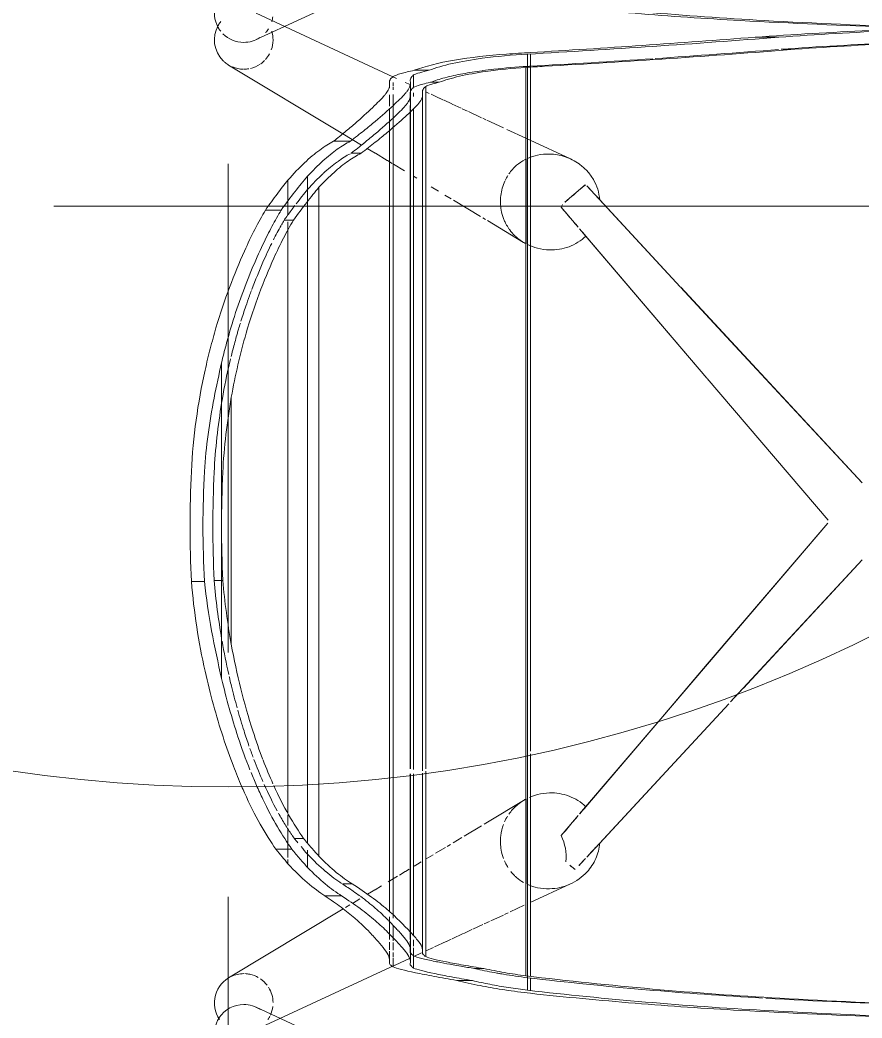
# Model space of a CAD drawing. Header units: millimetres. Extents: x 81566 to 292854, y -8553 to 29000.
# Drawn here: x 106443.8 to 106788.2, y 18263.5 to 18671.8 of the extents above; entities that cross this region are included whole.
import ezdxf

# ---------------------------------------------------------------- set-up
doc = ezdxf.new("R2010")
doc.units = ezdxf.units.MM
doc.linetypes.add('ADSK_Штрих_ш2 п1', pattern=[300, 200, -100])
doc.layers.add('A-DETL-1', color=7, linetype='ADSK_Штрих_ш2 п1', lineweight=9)
doc.layers.add('I-FURN-IDEN', color=7, linetype='Continuous', lineweight=9)
doc.layers.add('I-FURN-1', color=9, linetype='Continuous', lineweight=9, true_color=0x808080)

# ---------------------------------------------------------------- blocks, each defined once
blk = doc.blocks.new('Chair_IconsOfDenmark_NamNam_WoodChair - 1_186-V140-План расстановки мебели и оборудования 2 этажа в осях 23-33')
at = {"layer": 'I-FURN-1'}
blk.add_line((31.75, 192.92), (5.47, 249.64), dxfattribs=at)
for start, end in [(25.0917, 119.1056), (135, 180), (119.1056, 128.4027), (180, 213.0242), (228.0907, 237.5911), (252.7785, 262.9377)]:
    blk.add_arc((16.35, 254.69), 12, start, end, dxfattribs=at)
for points in [[(21.57, 138.6), (19.72, 122.58), (16.5, 90.43), (14.21, 58.09), (13.31, 41.87)], [(13.31, 51.62), (14.1, 65.99), (16.06, 94.68), (18.76, 123.2), (20.29, 137.42)]]:
    blk.add_open_spline(points, degree=3, dxfattribs=at)
for points, knots in [([(10.02, -32.89), (10.18, -25.76), (10.92, 2.47), (12.14, 30.63), (13.31, 51.62)], [0.3309134, 0.3309134, 0.3309134, 0.3309134, 0.5, 1, 1, 1, 1]), ([(13.31, 41.87), (12.14, 21.01), (10.92, -7), (10.17, -35.08), (10.02, -42.19)], [0, 0, 0, 0, 0.5, 0.6695095, 0.6695095, 0.6695095, 0.6695095])]:
    blk.add_open_spline(points, degree=3, knots=knots, dxfattribs=at)
blk = doc.blocks.new('Chair_IconsOfDenmark_NamNam_WoodChair - 1_186-V141-План расстановки мебели и оборудования 2 этажа в осях 23-33')
at = {"layer": 'I-FURN-1'}
for p, q in [((188.81, 270.72), (188.81, 276.1)), ((189.26, 266.79), (189.26, 263.25)), ((165.38, 263.74), (149.05, 263.74)), ((261.79, 263.74), (165.38, 263.74)), ((261.79, 263.74), (165.38, 263.74)), ((278.31, 263.74), (261.79, 263.74)), ((26.64, 260.87), (54.83, 214)), ((264.14, 259.78), (163.1, 259.78)), ((371.99, 214.14), (400.09, 260.87)), ((31.75, 192.92), (5.47, 249.64)), ((421.27, 249.64), (395.33, 193.66)), ((340.75, 239.38), (340.75, 245.82)), ((79.27, 234.97), (79.27, 241.51)), ((336.59, 238.17), (336.59, 234.38)), ((75.1, 236.61), (73.3, 236.61)), ((87.82, 236.61), (75.9, 236.61)), ((83.69, 234.02), (83.69, 230.18)), ((93.38, 236.61), (89.01, 236.61)), ((106.47, 236.61), (93.87, 236.61)), ((335.95, 236.61), (106.47, 236.61)), ((353.01, 236.61), (338.72, 236.61)), ((77.21, 228.61), (71.82, 228.61)), ((78.88, 228.61), (77.21, 228.61)), ((78.88, 228.61), (77.21, 228.61)), ((107.04, 228.61), (81.81, 228.61)), ((107.04, 228.61), (81.81, 228.61)), ((349.14, 228.61), (107.04, 228.61)), ((349.14, 228.61), (107.04, 228.61)), ((354.59, 228.61), (349.14, 228.61)), ((60.16, 214.64), (60.16, 221.48)), ((107.38, 223.91), (76.35, 223.91)), ((350.06, 223.91), (107.38, 223.91)), ((368.9, 211.03), (368.9, 217.96)), ((55.38, 213.09), (56.48, 211.26)), ((65.06, 214.31), (65.06, 210.29)), ((367.37, 206.47), (371.99, 214.14)), ((57.11, 210.2), (58.94, 207.17)), ((363.99, 206.68), (363.99, 210.74)), ((60.8, 204.07), (61.76, 202.48)), ((61.78, 202.44), (62.57, 201.12)), ((62.68, 200.94), (64.25, 198.33)), ((361.1, 196.04), (363.98, 200.83)), ((364.05, 200.95), (365.97, 204.14)), ((32.96, 193.59), (31.12, 193.59)), ((32.76, 190.73), (31.86, 192.68)), ((35.34, 195.1), (32.83, 195.1)), ((34.78, 193.59), (32.96, 193.59)), ((37.05, 193.59), (35.22, 193.59)), ((37.58, 195.1), (35.34, 195.1)), ((41.13, 193.59), (37.96, 193.59)), ((41.21, 195.1), (38.1, 195.1)), ((48.1, 193.59), (41.72, 193.59)), ((50.14, 195.1), (42.28, 195.1)), ((51.56, 195.1), (50.14, 195.1)), ((52.37, 193.59), (51.02, 193.59)), ((109.55, 193.59), (52.45, 193.59)), ((109.44, 195.1), (53.8, 195.1)), ((65.91, 195.58), (68.17, 191.81)), ((377.09, 195.1), (109.44, 195.1)), ((378.4, 193.59), (109.55, 193.59)), ((356.8, 188.9), (359.56, 193.48)), ((359.84, 193.94), (360.99, 195.86)), ((382.16, 195.1), (377.09, 195.1)), ((388.01, 193.59), (378.4, 193.59)), ((387.89, 195.1), (383.31, 195.1)), ((391.21, 193.59), (389.93, 193.59)), ((393.12, 195.1), (390.75, 195.1)), ((392.97, 193.59), (391.58, 193.59)), ((395.33, 193.66), (394.62, 192.13)), ((34.57, 186.84), (32.76, 190.73)), ((68.65, 191.02), (70.09, 188.62)), ((70.14, 188.54), (71.08, 186.98)), ((393, 188.63), (392.08, 186.65)), ((37.4, 185.19), (30.6, 185.19)), ((33.1, 186.5), (43.37, 186.5)), ((36.81, 182), (35.34, 185.16)), ((35.63, 185.19), (37.4, 185.19)), ((39.68, 186.6), (37.29, 186.6)), ((37.4, 185.19), (38.9, 185.19)), ((38.9, 185.19), (37.4, 185.19)), ((39.57, 185.19), (42.24, 185.19)), ((42.24, 185.19), (39.57, 185.19)), ((41.58, 186.6), (39.68, 186.6)), ((110.05, 186.6), (42.36, 186.6)), ((43.5, 186.5), (110.05, 186.5)), ((43.86, 185.19), (110.15, 185.19)), ((110.15, 185.19), (43.86, 185.19)), ((72.32, 184.91), (73.09, 183.64)), ((111.9, 185.19), (382.27, 185.19)), ((382.27, 185.19), (111.9, 185.19)), ((112.09, 186.5), (382.24, 186.5)), ((383.55, 186.6), (112.1, 186.6)), ((353.81, 183.92), (354.58, 185.19)), ((382.6, 186.5), (392.79, 186.5)), ((386.52, 186.6), (384.89, 186.6)), ((388.82, 186.6), (386.52, 186.6)), ((387.24, 185.19), (388.67, 185.19)), ((388.67, 185.19), (387.24, 185.19)), ((396.02, 185.19), (390.99, 185.19)), ((397.95, 178.82), (397.95, 184.92)), ((111.19, 180.26), (35.32, 180.26)), ((39.08, 177.09), (37.62, 180.24)), ((37.77, 181.5), (110.41, 181.5)), ((73.12, 183.59), (74.03, 182.07)), ((75.27, 180.01), (76.96, 177.2)), ((111.37, 181.5), (388.18, 181.5)), ((391.35, 180.26), (112.2, 180.26)), ((389.12, 180.26), (388.49, 178.9)), ((41.5, 171.87), (39.31, 176.59)), ((77.57, 176.2), (79.98, 172.19)), ((348.46, 175.01), (350.23, 177.97)), ((388.11, 178.08), (386.57, 174.76)), ((393.02, 178.32), (393.02, 174.72)), ((42.47, 169.77), (41.55, 171.75)), ((345.33, 169.82), (346.9, 172.43)), ((385.65, 172.76), (384.17, 169.57)), ((386.53, 174.67), (385.77, 173.03)), ((25.53, 161.18), (25.53, 167.51)), ((44.71, 164.94), (42.61, 169.46)), ((80.39, 171.51), (81.23, 170.11)), ((81.87, 169.04), (84.03, 165.45)), ((338.11, 157.82), (344.75, 168.85)), ((384.07, 169.37), (382.4, 165.76)), ((46.34, 161.42), (44.82, 164.71)), ((84.59, 164.52), (88.83, 157.47)), ((382.2, 165.33), (381.18, 163.12)), ((30.44, 160.25), (30.44, 156.95)), ((48.41, 156.95), (46.56, 160.95)), ((381.02, 162.77), (378.52, 157.38)), ((30.44, 156.95), (30.44, 156.41)), ((49.7, 154.18), (48.68, 156.37)), ((89.54, 156.28), (90.32, 154.99)), ((336.87, 155.75), (337.59, 156.95)), ((377.51, 155.21), (374.38, 148.46)), ((378.31, 156.92), (377.72, 155.66)), ((52.33, 148.49), (49.99, 153.55)), ((90.32, 154.99), (99.21, 140.2)), ((327.52, 140.2), (336.42, 155)), ((53.26, 146.49), (52.57, 147.98)), ((373.72, 147.02), (370.14, 139.3)), ((56.3, 139.92), (53.61, 145.73)), ((118.94, 139.28), (27.46, 139.28)), ((65.06, 139.11), (99.83, 139.11)), ((399.13, 139.28), (118.94, 139.28)), ((326.9, 139.11), (361.67, 139.11)), ((370.01, 139.01), (369.31, 137.49)), ((26.55, 137.42), (21.45, 137.42)), ((27.39, 138.6), (21.57, 138.6)), ((64.5, 137.42), (27.27, 137.42)), ((119.09, 138.6), (27.39, 138.6)), ((119.09, 138.6), (27.39, 138.6)), ((65.08, 120.97), (57.42, 137.52)), ((118.21, 137.42), (64.5, 137.42)), ((399.17, 138.6), (119.09, 138.6)), ((399.17, 138.6), (119.09, 138.6)), ((362.23, 137.42), (119.35, 137.42)), ((369.31, 137.49), (361.65, 120.97)), ((399.24, 137.42), (362.23, 137.42)), ((404.56, 138.6), (399.17, 138.6)), ((404.63, 137.42), (399.24, 137.42)), ((399.54, 138.6), (399.58, 137.79)), ((84.8, 124.86), (92.98, 117.88)), ((333.75, 117.88), (341.94, 124.86)), ((343.94, 123.33), (351.06, 114.98)), ((70.9, 119.13), (72.78, 121.34)), ((75.41, 114.95), (72.57, 117.58)), ((138.74, 56.32), (76.04, 114.37)), ((93.69, 117.28), (132.62, 84.08)), ((96.65, 114.75), (132.59, 84.1)), ((271.99, 65.2), (333.04, 117.28)), ((271.99, 65.2), (330.08, 114.75)), ((350.69, 114.37), (309.38, 76.12)), ((138.73, 56.32), (81.75, 109.08)), ((344.98, 109.08), (309.41, 76.15)), ((132.62, 84.08), (212.68, 15.79)), ((309.2, 75.95), (229.1, 1.78)), ((213.87, 15.63), (271.83, 65.07)), ((213.87, 15.63), (271.83, 65.07)), ((145.18, 50.35), (139.59, 55.53)), ((145.19, 50.34), (140.31, 54.86)), ((197.64, 1.78), (145.19, 50.34)), ((197.64, 1.78), (145.2, 50.33)), ((411.49, 35.83), (411.49, 45.54)), ((406.53, 34.89), (406.53, 29.21))]:
    blk.add_line(p, q, dxfattribs=at)
at = {"layer": 'I-FURN-1', "flags": 128}
for points in [[(132.59, 84.1), (154.9, 65.07), (212.68, 15.79)], [(309.23, 75.97), (287.14, 55.53), (229.1, 1.78)]]:
    blk.add_lwpolyline(points, dxfattribs=at)
at = {"layer": 'I-FURN-1'}
for centre, radius, start, end in [((16.35, 254.69), 12, 25.0917, 124.2959), ((410.38, 254.69), 12, 60.8944, 135), ((410.38, 254.69), 12, 140.6992, 148.9747), ((410.38, 254.69), 12, 135, 140.6992), ((410.38, 254.69), 12, 51.5535, 60.8944), ((16.35, 254.69), 12, 0, 25.0917), ((410.38, 254.69), 12, 157.4126, 179.0711), ((16.35, 254.69), 12, 347.8882, 357.8557), ((410.38, 254.69), 12, 180, 190.2406), ((16.35, 254.69), 12, 330.2063, 347.3289), ((410.38, 254.69), 12, 193.2652, 213.8914), ((16.35, 254.69), 12, 307.2529, 325.2136), ((410.38, 254.69), 12, 215.6118, 225), ((410.38, 254.69), 12, 227.7598, 241.4145), ((16.35, 254.69), 12, 235.7041, 242.2413), ((16.35, 254.69), 12, 245.3134, 262.9377), ((16.35, 254.69), 12, 270.6963, 302.3007), ((410.38, 254.69), 12, 249.8446, 269.42), ((410.38, 254.69), 12, 270, 287.2215), ((76.28, 141.71), 18.88, 263.5474, 296.819), ((350.45, 141.71), 18.88, 243.181, 247.0118)]:
    blk.add_arc(centre, radius, start, end, dxfattribs=at)
for points in [[(152.06, 270.48), (158.03, 271.8), (170.13, 274.11), (182.53, 275.59), (188.81, 276.1)], [(188.81, 276.1), (196.32, 276.44), (211.32, 276.79), (226.32, 276.44), (233.81, 276.1)], [(233.81, 276.1), (240.92, 275.77), (254.94, 274.46), (268.57, 271.96), (275.29, 270.48)], [(125.2, 263.16), (129.49, 264.53), (138.25, 267.16), (147.4, 269.44), (152.06, 270.48)], [(188.81, 270.72), (181.99, 270.04), (168.54, 268.05), (155.48, 265.17), (149.05, 263.74)], [(233.81, 270.72), (226.32, 271.14), (211.32, 271.57), (196.32, 271.14), (188.81, 270.72)], [(278.31, 263.74), (273.54, 264.81), (263.88, 266.93), (248.96, 269.45), (238.89, 270.43), (233.81, 270.72)], [(275.29, 270.48), (278.25, 269.82), (284.08, 268.42), (289.76, 266.85), (292.56, 266.03)], [(165.38, 263.74), (169.3, 264.38), (177.21, 265.57), (185.23, 266.45), (189.26, 266.79)], [(189.26, 266.79), (196.63, 267.14), (211.37, 267.5), (226.11, 267.13), (233.49, 266.78)], [(233.49, 266.78), (238.27, 266.56), (247.78, 265.78), (257.14, 264.47), (261.79, 263.74)], [(292.56, 266.03), (298.36, 264.33), (309.4, 260.59), (319.28, 256.47), (323.94, 254.4)], [(149.05, 263.74), (144.92, 262.77), (136.82, 260.67), (129.02, 258.29), (125.2, 257.04)], [(150.77, 260.84), (155.22, 261.85), (159.76, 262.76), (164.37, 263.57)], [(189.26, 263.25), (184.83, 262.88), (176.04, 261.9), (167.39, 260.52), (163.1, 259.78)], [(233.49, 263.25), (226.11, 263.59), (211.37, 263.95), (196.63, 263.6), (189.26, 263.25)], [(264.14, 259.78), (259.11, 260.63), (248.98, 262.13), (238.68, 263), (233.49, 263.25)], [(261.79, 263.74), (266.74, 262.92), (271.6, 261.97), (276.36, 260.89)], [(292.56, 259.95), (290.24, 260.63), (285.54, 261.96), (280.74, 263.17), (278.31, 263.74)], [(163.1, 259.78), (156.88, 258.67), (144.76, 256.03), (133.25, 252.73), (127.65, 250.96)], [(137.09, 257.37), (140.03, 258.19), (143, 258.97), (146.01, 259.71)], [(146.01, 259.71), (146.9, 259.93), (147.79, 260.14), (148.69, 260.35)], [(148.69, 260.35), (149.1, 260.45), (149.51, 260.55), (149.92, 260.64)], [(290.35, 253.71), (286.15, 254.92), (277.57, 257.16), (268.67, 258.99), (264.14, 259.78)], [(276.36, 260.89), (277.54, 260.62), (278.71, 260.34), (279.88, 260.06)], [(280.89, 259.82), (282.09, 259.52), (283.28, 259.22), (284.47, 258.91)], [(284.47, 258.91), (286.45, 258.39), (288.41, 257.85), (290.35, 257.3)], [(290.35, 257.3), (290.9, 257.14), (291.45, 256.98), (292, 256.82)], [(326.66, 246.84), (323.36, 248.4), (316.43, 251.51), (304.97, 256), (296.8, 258.69), (292.56, 259.95)], [(79.27, 241.51), (82.28, 243.64), (89.14, 247.99), (97.68, 252.3), (102.38, 254.4)], [(102.38, 254.4), (103.24, 254.79), (104.12, 255.17), (105.01, 255.56)], [(125.2, 257.04), (120.48, 255.51), (115.99, 253.86), (111.74, 252.14)], [(121.47, 252.53), (123.48, 253.23), (125.54, 253.91), (127.65, 254.57)], [(127.65, 254.57), (129.06, 255.01), (130.47, 255.44), (131.89, 255.87)], [(131.89, 255.87), (133.28, 256.28), (134.69, 256.69), (136.1, 257.09)], [(321.02, 242.4), (316.48, 244.43), (306.83, 248.46), (296.03, 252.07), (290.35, 253.71)], [(292, 256.82), (292.85, 256.57), (293.7, 256.32), (294.53, 256.06)], [(295.33, 255.81), (297.39, 255.17), (299.41, 254.51), (301.39, 253.83)], [(301.39, 253.83), (302.82, 253.34), (304.22, 252.85), (305.6, 252.34)], [(323.94, 254.4), (327.08, 253), (333.02, 250.15), (338.29, 247.26), (340.75, 245.82)], [(105.38, 249.46), (103.42, 248.59), (101.52, 247.72), (99.67, 246.84)], [(110.68, 251.71), (108.87, 250.97), (107.1, 250.21), (105.38, 249.46)], [(106.95, 246.84), (109.83, 248.09), (112.83, 249.32), (115.95, 250.51)], [(127.65, 250.96), (123.57, 249.67), (119.66, 248.29), (115.94, 246.85)], [(116.85, 250.85), (117.62, 251.14), (118.4, 251.43), (119.19, 251.71)], [(119.19, 251.71), (119.59, 251.86), (120, 252.01), (120.41, 252.15)], [(305.6, 252.34), (306.34, 252.07), (307.07, 251.8), (307.79, 251.53)], [(308.31, 251.34), (312.16, 249.88), (315.84, 248.37), (319.37, 246.84)], [(99.67, 246.84), (95.58, 244.9), (88.09, 240.93), (81.98, 236.94), (79.27, 234.97)], [(94.93, 240.99), (98.21, 242.78), (101.79, 244.55), (105.67, 246.28)], [(115.71, 246.76), (112.32, 245.45), (109.09, 244.09), (106, 242.72)], [(319.37, 246.84), (322.08, 245.67), (324.66, 244.47), (327.12, 243.25)], [(340.75, 239.38), (338.65, 240.63), (334.2, 243.14), (329.26, 245.62), (326.66, 246.84)], [(340.75, 245.82), (343.08, 244.18), (347.45, 240.98), (351.25, 238.02), (353.01, 236.61)], [(73.3, 236.61), (74.22, 237.38), (76.13, 238.98), (78.19, 240.66), (79.27, 241.51)], [(105.29, 242.4), (100.92, 240.42), (92.95, 236.35), (86.52, 232.22), (83.69, 230.18)], [(336.59, 234.38), (334.3, 235.73), (329.41, 238.44), (323.92, 241.1), (321.02, 242.4)], [(328.52, 242.56), (330.58, 241.52), (332.54, 240.47), (334.41, 239.42)], [(85.19, 235.07), (86.51, 235.97), (87.9, 236.87), (89.37, 237.78)], [(89.37, 237.78), (90.84, 238.68), (92.39, 239.59), (94.02, 240.49)], [(334.67, 239.28), (335.32, 238.91), (335.96, 238.54), (336.59, 238.17)], [(336.59, 238.17), (337.96, 237.2), (339.27, 236.25), (340.54, 235.31)], [(354.59, 228.61), (352.65, 230.25), (348.42, 233.7), (343.43, 237.44), (340.75, 239.38)], [(60.16, 221.48), (61.59, 223.75), (65.21, 228.56), (70.35, 233.85), (73.3, 236.61)], [(79.27, 234.97), (77.9, 233.85), (75.28, 231.66), (72.93, 229.61), (71.82, 228.61)], [(81.82, 232.51), (82.43, 233), (83.05, 233.51), (83.69, 234.02)], [(83.69, 234.02), (84.12, 234.33), (84.55, 234.63), (85, 234.94)], [(350.06, 223.91), (348.18, 225.51), (344.05, 228.87), (339.2, 232.5), (336.59, 234.38)], [(340.54, 235.31), (341.24, 234.79), (341.92, 234.28), (342.58, 233.78)], [(343.33, 233.21), (345.42, 231.62), (347.36, 230.08), (349.14, 228.61)], [(353.01, 236.61), (355.65, 234.29), (360.33, 229.8), (365.59, 223.52), (367.99, 219.75), (368.9, 217.96)], [(83.69, 230.18), (82.33, 229.07), (79.76, 226.92), (77.44, 224.89), (76.35, 223.91)], [(77.21, 228.61), (78.19, 229.46), (79.22, 230.34), (80.3, 231.25)], [(71.82, 228.61), (69.24, 226.09), (64.72, 221.22), (61.47, 216.76), (60.16, 214.64)], [(70.19, 221.23), (72.2, 223.6), (74.54, 226.06), (77.21, 228.61)], [(349.14, 228.61), (351.56, 226.44), (353.71, 224.33), (355.6, 222.29)], [(368.9, 211.03), (368.05, 212.74), (365.85, 216.34), (361.11, 222.24), (356.93, 226.45), (354.59, 228.61)], [(51.05, 209.28), (52.49, 210.94), (55.45, 214.64), (58.56, 219.08), (60.16, 221.48)], [(76.35, 223.91), (73.86, 221.46), (69.48, 216.73), (66.33, 212.37), (65.06, 210.29)], [(65.27, 214.65), (66.58, 216.71), (68.19, 218.88), (70.11, 221.14)], [(363.99, 206.68), (363.16, 208.36), (361.02, 211.9), (356.41, 217.69), (352.34, 221.79), (350.06, 223.91)], [(355.68, 222.2), (357.54, 220.19), (359.13, 218.25), (360.49, 216.38)], [(368.9, 217.96), (370.21, 216.31), (372.72, 213.21), (374.99, 210.52), (376.08, 209.28)], [(60.16, 214.64), (58.39, 211.91), (54.94, 206.89), (51.68, 202.78), (50.1, 200.94)], [(62.07, 209.87), (63.05, 211.28), (64.04, 212.76), (65.06, 214.31)], [(360.62, 216.21), (361.91, 214.42), (362.98, 212.71), (363.82, 211.08)], [(45.24, 203.16), (46.17, 204.05), (48.08, 205.97), (50.05, 208.14), (51.05, 209.28)], [(65.06, 210.29), (63.22, 207.44), (59.65, 202.21), (56.28, 197.93), (54.64, 196.04)], [(60.13, 207.17), (60.77, 208.04), (61.41, 208.94), (62.07, 209.87)], [(363.99, 210.74), (365.44, 208.88), (366.82, 207.14), (368.13, 205.52)], [(377.02, 200.94), (375.82, 202.36), (373.26, 205.46), (370.4, 209.09), (368.9, 211.03)], [(376.08, 209.28), (378.5, 206.49), (382.87, 201.65), (386.27, 198.35), (387.72, 197.09)], [(55.2, 200.94), (56.75, 202.74), (58.35, 204.75), (59.99, 206.98)], [(372.48, 196.04), (371.23, 197.52), (368.56, 200.78), (365.57, 204.62), (363.99, 206.68)], [(368.17, 205.47), (369.49, 203.83), (370.75, 202.32), (371.93, 200.94)], [(38.29, 197.09), (39.26, 197.83), (41.39, 199.59), (43.89, 201.88), (45.24, 203.16)], [(50.1, 200.94), (49.26, 199.98), (47.62, 198.15), (46.02, 196.49), (45.24, 195.71)], [(52.67, 198.12), (53.5, 199.02), (54.34, 199.96), (55.2, 200.94)], [(371.93, 200.94), (374.33, 198.12), (378.64, 193.23), (381.97, 189.89), (383.38, 188.62)], [(388.42, 188.62), (387.01, 189.89), (383.71, 193.23), (379.42, 198.12), (377.02, 200.94)], [(33.06, 195.07), (33.72, 194.92), (35.26, 195.1), (37.21, 196.26), (38.29, 197.09)], [(54.64, 196.04), (53.87, 195.15), (52.35, 193.45), (50.87, 191.9), (50.14, 191.16)], [(50.29, 195.67), (51.06, 196.44), (51.84, 197.24), (52.64, 198.09)], [(383.78, 183.64), (382.4, 184.92), (379.13, 188.28), (374.86, 193.2), (372.48, 196.04)], [(387.72, 197.09), (388.02, 196.83), (388.61, 196.36), (389.15, 195.99), (389.42, 195.82)], [(31.12, 193.59), (31.28, 193.84), (31.59, 194.28), (31.88, 194.6), (32.01, 194.73)], [(32.83, 195.1), (32.91, 195.1), (32.98, 195.09), (33.06, 195.07)], [(45.24, 195.71), (43.71, 194.19), (40.89, 191.49), (38.55, 189.46), (37.5, 188.62)], [(46.1, 191.67), (46.59, 192.12), (47.1, 192.59), (47.62, 193.09)], [(47.62, 193.09), (48.42, 193.84), (49.26, 194.66), (50.14, 195.53)], [(389.42, 195.82), (390, 195.47), (391.15, 194.98), (392.28, 194.96), (392.84, 195.07)], [(392.84, 195.07), (392.93, 195.09), (393.03, 195.1), (393.12, 195.1)], [(395.4, 193.59), (395.79, 192.85), (396.6, 190.64), (397.48, 187.03), (397.95, 184.92)], [(37.5, 188.62), (36.45, 187.78), (34.56, 186.6), (33.1, 186.41), (32.47, 186.57)], [(37.49, 186.57), (38.12, 186.41), (39.59, 186.6), (41.49, 187.78), (42.55, 188.62)], [(50.14, 191.16), (48.54, 189.54), (45.6, 186.66), (43.18, 184.52), (42.09, 183.64)], [(42.55, 188.62), (43.59, 189.44), (44.74, 190.43), (46, 191.59)], [(383.38, 188.62), (383.57, 188.46), (383.75, 188.3), (383.93, 188.15)], [(383.93, 188.15), (384.11, 188.01), (384.28, 187.87), (384.45, 187.74)], [(389.42, 187.8), (389.26, 187.92), (388.93, 188.17), (388.6, 188.47), (388.42, 188.62)], [(32.01, 186.56), (31.81, 186.49), (31.38, 186.19), (30.87, 185.58), (30.6, 185.19)], [(32.47, 186.57), (32.39, 186.59), (32.24, 186.61), (32.09, 186.58), (32.01, 186.56)], [(33.35, 176.38), (33.8, 178.54), (34.64, 182.24), (35.32, 184.48), (35.63, 185.19)], [(35.63, 185.19), (35.89, 185.57), (36.13, 185.87), (36.36, 186.09)], [(36.36, 186.09), (36.59, 186.32), (36.8, 186.47), (37, 186.54)], [(37, 186.54), (37.08, 186.57), (37.16, 186.59), (37.24, 186.6)], [(37.24, 186.6), (37.33, 186.6), (37.41, 186.59), (37.49, 186.57)], [(384.45, 187.74), (385.15, 187.23), (385.83, 186.87), (386.52, 186.68)], [(386.52, 186.68), (386.93, 186.56), (387.34, 186.5), (387.75, 186.5)], [(387.75, 186.5), (388.02, 186.5), (388.28, 186.52), (388.55, 186.57)], [(388.55, 186.57), (388.64, 186.59), (388.73, 186.6), (388.82, 186.6)], [(388.82, 186.6), (389.11, 186.6), (389.41, 186.51), (389.72, 186.33)], [(393.59, 186.57), (392.9, 186.44), (391.53, 186.52), (390.12, 187.26), (389.42, 187.8)], [(389.72, 186.33), (390.13, 186.1), (390.55, 185.72), (390.99, 185.19)], [(390.99, 185.19), (391.29, 184.59), (391.62, 183.7), (391.96, 182.54)], [(393.86, 186.6), (393.77, 186.6), (393.68, 186.59), (393.59, 186.57)], [(394.76, 186.33), (394.45, 186.51), (394.15, 186.6), (393.86, 186.6)], [(396.02, 185.19), (395.59, 185.72), (395.17, 186.1), (394.76, 186.33)], [(397.95, 178.82), (397.6, 180.34), (396.93, 182.95), (396.32, 184.62), (396.02, 185.19)], [(397.95, 184.92), (399.59, 180.61), (402.39, 169.33), (404.02, 154.66), (404.56, 147.17)], [(36.23, 181.27), (35.95, 181.05), (35.65, 180.71), (35.32, 180.26)], [(36.98, 181.6), (36.75, 181.6), (36.5, 181.49), (36.23, 181.27)], [(37, 181.6), (36.99, 181.6), (36.98, 181.6), (36.98, 181.6)], [(37.08, 181.59), (37.05, 181.59), (37.02, 181.6), (37, 181.6)], [(37.16, 181.57), (37.14, 181.58), (37.11, 181.59), (37.08, 181.59)], [(42.09, 183.64), (41.06, 182.79), (39.2, 181.6), (37.77, 181.41), (37.16, 181.57)], [(384.45, 183.06), (384.34, 183.15), (384.12, 183.33), (383.9, 183.53), (383.78, 183.64)], [(388.99, 181.57), (388.25, 181.43), (386.75, 181.54), (385.22, 182.42), (384.45, 183.06)], [(389.25, 181.6), (389.17, 181.6), (389.08, 181.59), (388.99, 181.57)], [(390.13, 181.35), (389.83, 181.51), (389.54, 181.6), (389.25, 181.6)], [(391.35, 180.26), (390.93, 180.76), (390.52, 181.13), (390.13, 181.35)], [(393.02, 174.72), (392.72, 176.03), (392.14, 178.29), (391.61, 179.75), (391.35, 180.26)], [(391.96, 182.54), (392.05, 182.21), (392.15, 181.86), (392.25, 181.49)], [(392.25, 181.49), (392.5, 180.56), (392.75, 179.5), (393.02, 178.32)], [(32.88, 174.04), (33.04, 174.85), (33.2, 175.64), (33.35, 176.38)], [(393.02, 178.32), (393.35, 177.47), (393.67, 176.55), (393.98, 175.58)], [(31.94, 169.03), (32.26, 170.81), (32.58, 172.48), (32.88, 174.04)], [(393.98, 175.58), (394.3, 174.57), (394.61, 173.5), (394.91, 172.37)], [(394.91, 172.37), (395.21, 171.24), (395.5, 170.04), (395.77, 168.8)], [(23.43, 158.02), (24.07, 161.32), (24.77, 164.5), (25.53, 167.51)], [(31.4, 165.95), (31.58, 167.01), (31.76, 168.03), (31.94, 169.03)], [(395.77, 168.8), (396.03, 167.61), (396.29, 166.37), (396.52, 165.1)], [(30.44, 160.25), (30.77, 162.22), (31.09, 164.13), (31.4, 165.95)], [(396.52, 165.1), (396.99, 162.6), (397.41, 159.95), (397.78, 157.2)], [(25.53, 161.18), (24.98, 158.86), (23.94, 154.02), (22.61, 146.38), (21.89, 141.18), (21.57, 138.6)], [(30.18, 159.12), (30.27, 159.5), (30.36, 159.87), (30.44, 160.25)], [(23.23, 156.97), (23.29, 157.32), (23.36, 157.67), (23.43, 158.02)], [(30.44, 156.41), (29.83, 153.71), (28.73, 148.06), (27.85, 142.19), (27.46, 139.28)], [(28.56, 151.12), (29.05, 153.86), (29.59, 156.54), (30.18, 159.12)], [(26.66, 138.6), (27.08, 141.9), (27.56, 145.22), (28.11, 148.49)], [(90.39, 148.02), (91.23, 147.66), (92.04, 147.23), (92.82, 146.74)], [(335.89, 147.81), (336.35, 148.03), (336.83, 148.23), (337.31, 148.42)], [(346.68, 149.54), (348.72, 149.3), (350.73, 148.74), (352.6, 147.88)], [(352.9, 147.75), (353.57, 147.42), (354.22, 147.07), (354.86, 146.67)], [(404.56, 147.17), (404.68, 145.55), (404.91, 142.29), (405.12, 139.04), (405.22, 137.42)], [(65.65, 140.21), (66.24, 141.23), (66.92, 142.19), (67.68, 143.07)], [(93.63, 146.2), (94.94, 145.29), (96.13, 144.22), (97.17, 143.03)], [(97.17, 143.03), (97.75, 142.36), (98.28, 141.66), (98.77, 140.92)], [(326.9, 139.11), (327.65, 140.54), (328.53, 141.84), (329.57, 143.03)], [(27.46, 139.28), (25.39, 122.1), (21.78, 87.61), (19.27, 52.88), (18.29, 35.47)], [(99.21, 140.22), (99.43, 139.86), (99.63, 139.49), (99.83, 139.11)], [(399.58, 131.68), (399.51, 132.94), (399.36, 135.48), (399.21, 138.01), (399.13, 139.28)], [(21.57, 138.6), (19.72, 122.58), (16.5, 90.43), (14.21, 58.09), (13.31, 41.87)], [(13.31, 51.62), (14.1, 65.99), (16.06, 94.68), (18.76, 123.2), (20.29, 137.42)], [(21.78, 90.35), (23.17, 106.48), (24.8, 122.57), (26.66, 138.6)], [(100.45, 137.82), (100.93, 136.74), (101.31, 135.63), (101.6, 134.51)], [(399.58, 137.79), (400.52, 121), (401.55, 104.18), (402.68, 87.34)], [(411.49, 35.83), (410.13, 53.01), (407.61, 87.32), (405.51, 121.53), (404.56, 138.6)], [(405.22, 137.42), (406.1, 122.16), (408.03, 91.57), (410.28, 60.89), (411.49, 45.54)], [(101.6, 134.51), (102.02, 132.93), (102.25, 131.3), (102.3, 129.63)], [(406.53, 29.21), (405.16, 46.34), (402.64, 80.55), (400.53, 114.66), (399.58, 131.68)], [(102.3, 129.63), (102.34, 128.25), (102.16, 125.55), (101.11, 121.59), (99.29, 117.9), (97.61, 115.76), (96.65, 114.75)], [(327.56, 117.98), (326.84, 119.13), (325.62, 121.59), (324.58, 125.55), (324.39, 128.25), (324.43, 129.63)], [(84.8, 124.86), (86.62, 123.31), (88.4, 121.79), (90.15, 120.3)], [(336.58, 120.3), (338.33, 121.79), (340.11, 123.31), (341.94, 124.86)], [(70.9, 119.13), (71.33, 119.64), (71.82, 120.21), (72.36, 120.85)], [(90.88, 119.68), (91.59, 119.06), (92.31, 118.46), (93.01, 117.85)], [(333.72, 117.85), (334.42, 118.46), (335.14, 119.06), (335.86, 119.68)], [(75.48, 114.89), (74.57, 115.73), (73.62, 116.61), (72.65, 117.51)], [(93.73, 117.24), (94.71, 116.4), (95.69, 115.57), (96.65, 114.75)], [(330.08, 114.75), (329.12, 115.76), (328.28, 116.83), (327.56, 117.98)], [(330.08, 114.75), (331.04, 115.57), (332.02, 116.4), (333, 117.24)], [(350.68, 114.36), (349.92, 113.65), (349.18, 112.97), (348.46, 112.3)], [(81.75, 109.08), (80.2, 110.52), (78.52, 112.07), (76.71, 113.75)], [(347.98, 111.86), (346.95, 110.9), (345.95, 109.97), (344.98, 109.08)], [(18.36, 42.46), (19.26, 58.36), (20.4, 74.22), (21.76, 90.04)], [(402.74, 86.42), (403.88, 69.61), (405.11, 52.77), (406.44, 35.91)], [(15.59, -20.73), (16.23, -0.06), (17.13, 20.58), (18.29, 41.17)], [(18.29, 35.47), (17.13, 14.85), (15.32, -26.5), (14.56, -67.98), (14.43, -88.75)], [(406.53, 34.89), (407.59, 19.72), (408.47, 4.52), (409.16, -10.7)], [(415.68, -57.14), (415.37, -41.59), (414.36, -10.55), (412.58, 20.39), (411.49, 35.83)], [(410.69, -63.09), (410.38, -47.65), (409.39, -16.83), (407.61, 13.89), (406.53, 29.21)]]:
    blk.add_open_spline(points, degree=3, dxfattribs=at)
for points, knots in [([(105.01, 255.56), (107.66, 256.7), (114.08, 259.34), (121.04, 261.83), (125.2, 263.16)], [0.1259005, 0.1259005, 0.1259005, 0.1259005, 0.5, 1, 1, 1, 1]), ([(25.53, 167.51), (26.11, 170.8), (27.22, 177), (29.28, 187.31), (30.48, 192.06), (31.12, 193.59)], [0, 0, 0, 0, 0.25, 0.5, 1, 1, 1, 1]), ([(32.01, 194.73), (32.18, 194.88), (32.45, 195.05), (32.73, 195.1), (32.83, 195.1)], [0, 0, 0, 0, 0.5, 0.7895212, 0.7895212, 0.7895212, 0.7895212]), ([(393.12, 195.1), (393.43, 195.1), (394.16, 194.88), (394.94, 194.15), (395.4, 193.59)], [0.1164263, 0.1164263, 0.1164263, 0.1164263, 0.5, 1, 1, 1, 1]), ([(30.6, 185.19), (30, 183.79), (28.87, 179.38), (27.01, 169.87), (26.04, 164.18), (25.53, 161.18)], [0, 0, 0, 0, 0.5, 0.75, 1, 1, 1, 1]), ([(35.32, 180.26), (34.72, 178.89), (33.62, 174.48), (31.82, 165), (30.91, 159.36), (30.44, 156.41)], [0, 0, 0, 0, 0.5, 0.75, 1, 1, 1, 1]), ([(404.56, 138.6), (404.19, 144.85), (403.21, 156.01), (400.82, 169.86), (398.97, 176.25), (397.95, 178.82)], [0, 0, 0, 0, 0.4, 0.7, 1, 1, 1, 1]), ([(399.13, 139.28), (398.75, 144.8), (397.79, 154.64), (395.58, 166.84), (393.92, 172.46), (393.02, 174.72)], [0, 0, 0, 0, 0.4, 0.7, 1, 1, 1, 1]), ([(20.29, 137.42), (20.69, 140.9), (21.56, 147.52), (22.66, 154), (23.23, 156.97)], [0, 0, 0, 0, 0.3333333, 0.6316912, 0.6316912, 0.6316912, 0.6316912]), ([(397.82, 156.96), (398.02, 155.45), (398.74, 149.48), (399.26, 143.2), (399.54, 138.6)], [0.5961187, 0.5961187, 0.5961187, 0.5961187, 0.7, 1, 1, 1, 1]), ([(28.11, 148.49), (28.17, 148.89), (28.32, 149.76), (28.48, 150.64), (28.56, 151.12)], [0.4460073, 0.4460073, 0.4460073, 0.4460073, 0.5, 0.565955, 0.565955, 0.565955, 0.565955]), ([(71.82, 146.63), (72.29, 146.93), (73.16, 147.43), (74.07, 147.86), (74.48, 148.04)], [-0.76097034, -0.76097034, -0.76097034, -0.76097034, -0.72222222, -0.69082846, -0.69082846, -0.69082846, -0.69082846]), ([(75.44, 148.43), (76.56, 148.85), (79.64, 149.68), (84.45, 149.83), (87.94, 148.98), (89.43, 148.42)], [-0.6666667, -0.6666667, -0.6666667, -0.6666667, -0.5833333, -0.4444444, -0.3333333, -0.3333333, -0.3333333, -0.3333333]), ([(333.11, 146.21), (333.76, 146.66), (334.64, 147.2), (335.56, 147.66), (335.77, 147.76)], [-0.77777778, -0.77777778, -0.77777778, -0.77777778, -0.72222222, -0.70559197, -0.70559197, -0.70559197, -0.70559197]), ([(337.31, 148.42), (338.42, 148.84), (341.5, 149.69), (344.71, 149.78), (346.68, 149.54)], [-0.6666667, -0.6666667, -0.6666667, -0.6666667, -0.5833333, -0.4444444, -0.4444444, -0.4444444, -0.4444444]), ([(67.68, 143.07), (67.94, 143.37), (68.72, 144.22), (69.59, 144.99), (70.19, 145.47)], [-0.88888889, -0.88888889, -0.88888889, -0.88888889, -0.86111111, -0.80748284, -0.80748284, -0.80748284, -0.80748284]), ([(329.57, 143.03), (329.83, 143.33), (330.77, 144.34), (331.94, 145.37), (332.86, 146.04), (332.99, 146.12)], [-0.8888889, -0.8888889, -0.8888889, -0.8888889, -0.8611111, -0.7916667, -0.7812537, -0.7812537, -0.7812537, -0.7812537]), ([(355.52, 146.23), (356.83, 145.33), (359.11, 143.28), (360.79, 140.8), (361.46, 139.51)], [-0.2222222, -0.2222222, -0.2222222, -0.2222222, -0.1111111, -0.0103568, -0.0103568, -0.0103568, -0.0103568]), ([(63.07, 129.63), (63.04, 131.28), (63.32, 134.31), (64.24, 137.21), (64.8, 138.53)], [-1, -1, -1, -1, -0.5, -0.0641248, -0.0641248, -0.0641248, -0.0641248]), ([(324.43, 129.63), (324.48, 131.3), (324.92, 134.37), (326, 137.28), (326.65, 138.61)], [-1, -1, -1, -1, -0.5, -0.0551642, -0.0551642, -0.0551642, -0.0551642]), ([(361.89, 138.61), (362.48, 137.27), (363.41, 134.34), (363.69, 131.28), (363.66, 129.63)], [-0.9451256, -0.9451256, -0.9451256, -0.9451256, -0.5, 0, 0, 0, 0]), ([(81.75, 109.08), (79.53, 109.26), (75.29, 110.34), (69.12, 114.41), (65.28, 119.82), (63.45, 125.33), (63.11, 128.17), (63.07, 129.63)], [-1, -1, -1, -1, -0.785714, -0.571429, -0.285714, -0.142857, 0, 0, 0, 0]), ([(363.66, 129.63), (363.61, 127.45), (362.87, 123.18), (360.23, 117.96), (356.86, 114.14), (353.34, 111.54), (349.31, 109.74), (346.46, 109.2), (344.98, 109.08)], [-1, -1, -1, -1, -0.785714, -0.571429, -0.428571, -0.285714, -0.142857, 0, 0, 0, 0]), ([(344.02, 123.24), (344.33, 122.87), (344.89, 122.22), (345.41, 121.6), (345.65, 121.32)], [0.0822015, 0.0822015, 0.0822015, 0.0822015, 0.1666667, 0.2385399, 0.2385399, 0.2385399, 0.2385399]), ([(346.55, 120.27), (347.05, 119.68), (347.83, 118.76), (348.53, 117.95), (348.81, 117.62)], [0.3333333, 0.3333333, 0.3333333, 0.3333333, 0.5, 0.6189484, 0.6189484, 0.6189484, 0.6189484]), ([(349.14, 117.23), (349.53, 116.78), (350.21, 115.97), (350.81, 115.27), (351.07, 114.96)], [0.6666667, 0.6666667, 0.6666667, 0.6666667, 0.8333333, 0.9788083, 0.9788083, 0.9788083, 0.9788083]), ([(9.54, -62.19), (9.72, -45.27), (10.5, -7.25), (12.14, 30.63), (13.31, 51.62)], [0.0997771, 0.0997771, 0.0997771, 0.0997771, 0.5, 1, 1, 1, 1]), ([(411.49, 45.54), (412.58, 30), (414.08, 3.84), (415.03, -22.39), (415.32, -33.03)], [0, 0, 0, 0, 0.5, 0.8402864, 0.8402864, 0.8402864, 0.8402864]), ([(13.31, 41.87), (12.14, 21.01), (10.5, -16.68), (9.72, -54.5), (9.54, -71.34)], [0, 0, 0, 0, 0.5, 0.9009884, 0.9009884, 0.9009884, 0.9009884])]:
    blk.add_open_spline(points, degree=3, knots=knots, dxfattribs=at)
blk = doc.blocks.new('Chair_IconsOfDenmark_NamNam_WoodChair - 1_186-V142-План расстановки мебели и оборудования 2 этажа в осях 23-33')
at = {"layer": 'I-FURN-1'}
blk.add_line((421.27, 249.64), (395.33, 193.66), dxfattribs=at)
for start, end in [(57.38, 148.9747), (0, 56.5421), (325.4021, 0)]:
    blk.add_arc((410.38, 254.69), 12, start, end, dxfattribs=at)
blk = doc.blocks.new('Баффл акустический подвесной - 1180мм-V285-План расстановки мебели и оборудования 2 этажа в осях 23-33')
at = {"layer": 'I-FURN-1'}
blk.add_arc((0, 0), 590, 180, 360, dxfattribs=at)
blk.add_arc((0, 0), 590, 180, 360, dxfattribs=at)

msp = doc.modelspace()

# ---------------------------------------------------------------- linework, layer by layer
at = {"layer": 'A-DETL-1'}
msp.add_line((106529, 15713), (106529, 19733), dxfattribs=at)
at = {"layer": 'I-FURN-IDEN'}
msp.add_line((106457.6, 18595.67), (107138.16, 18595.67), dxfattribs=at)

# ---------------------------------------------------------------- block references
at = {"layer": 'I-FURN-1'}
msp.add_blockref('Баффл акустический подвесной - 1180мм-V285-План расстановки мебели и оборудования 2 этажа в осях 23-33', (106529, 18948), dxfattribs=at)
at = {"layer": 'I-FURN-1', "rotation": 90.00000000000017}
for name, p in [('Chair_IconsOfDenmark_NamNam_WoodChair - 1_186-V140-План расстановки мебели и оборудования 2 этажа в осях 23-33', (106790, 18658.28)), ('Chair_IconsOfDenmark_NamNam_WoodChair - 1_186-V141-План расстановки мебели и оборудования 2 этажа в осях 23-33', (106790, 18253.28)), ('Chair_IconsOfDenmark_NamNam_WoodChair - 1_186-V142-План расстановки мебели и оборудования 2 этажа в осях 23-33', (106790, 17846.63))]:
    msp.add_blockref(name, p, dxfattribs=at)

doc.saveas('drawing.dxf')
